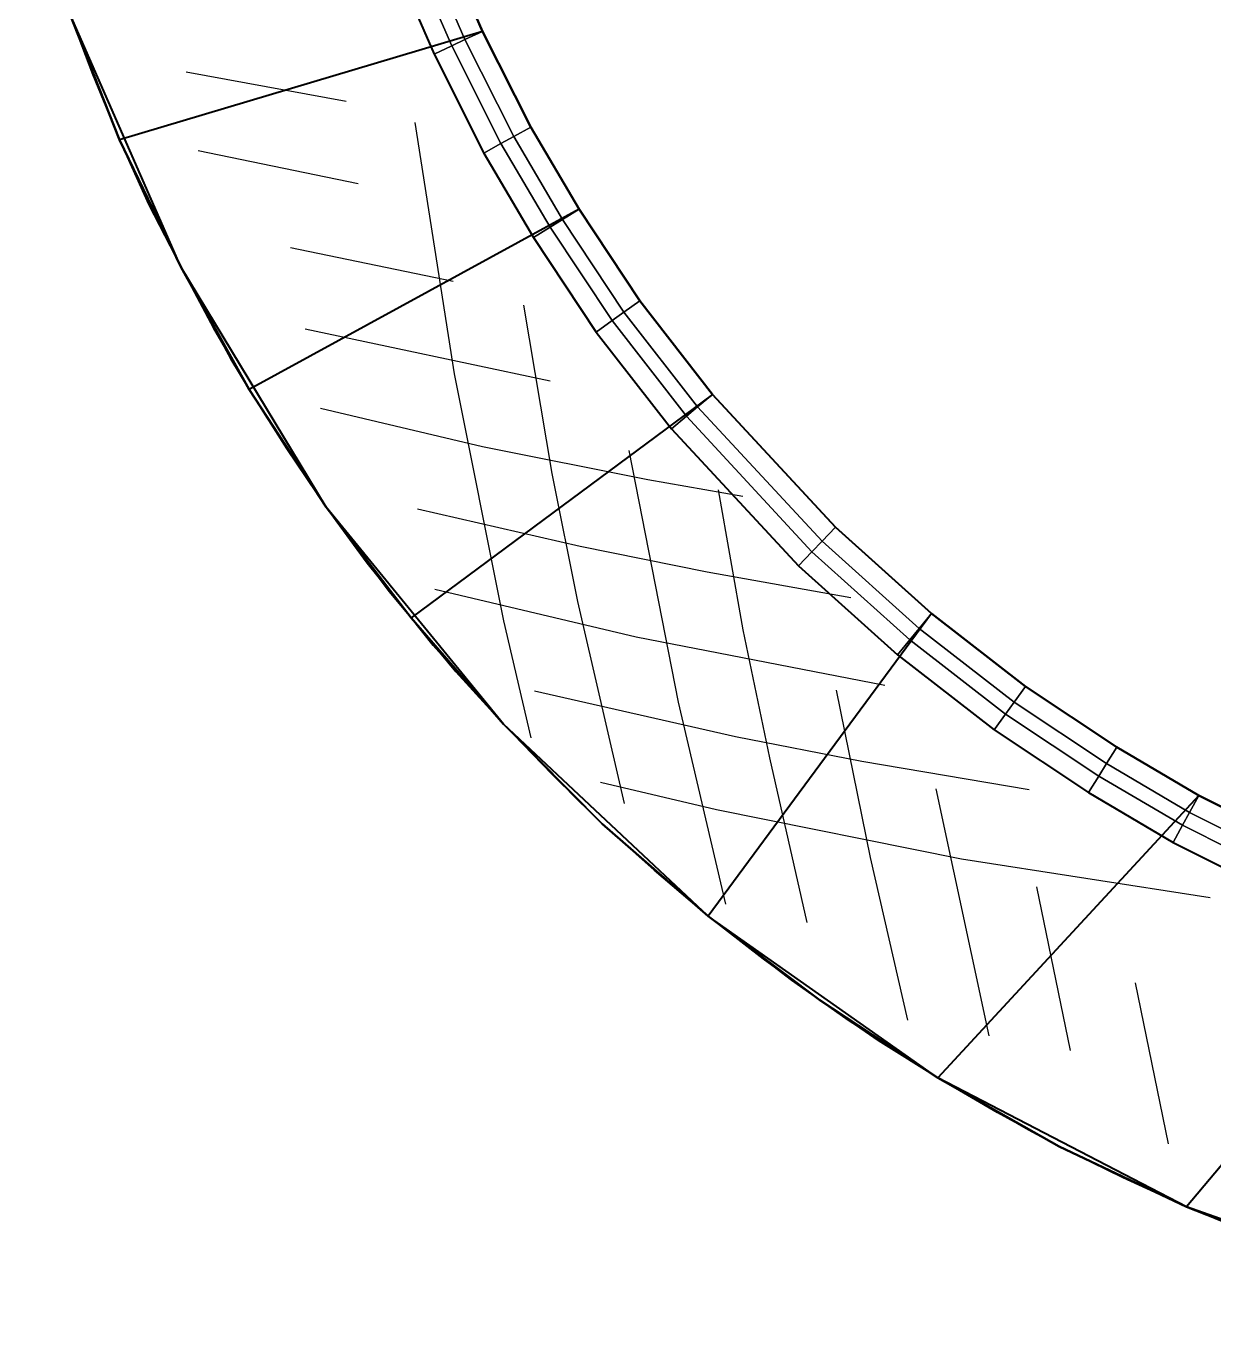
# Model space of a CAD drawing. Extents: x -22.5 to 22.5, y -22.5 to 22.5.
# Drawn here: x -21.64 to -8.65, y -22.01 to -7.71 of the extents above; entities that cross this region are included whole.
import ezdxf

# ---------------------------------------------------------------- set-up
doc = ezdxf.new("R2010")
doc.units = 0
doc.header["$MEASUREMENT"] = 0
doc.layers.get('0').update_dxf_attribs({"linetype": 'CONTINUOUS'})
for name, color, linetype in [('FEA2', 21, 'CONTINUOUS'), ('FEA3', 142, 'CONTINUOUS'), ('TendonPoints3', 7, 'CONTINUOUS')]:
    doc.layers.add(name, color=color, linetype=linetype)

msp = doc.modelspace()

# ---------------------------------------------------------------- linework, layer by layer
at = {"color": 6, "linetype": 'ByBlock', "lineweight": 40, "ltscale": 100}
for points in [[(-17.05952, -6.81564, 58.90223), (-16.64744, -7.76431, 58.90322), (-16.12087, -8.81354, 58.90084), (-15.5928, -9.71007, 58.90324), (-14.92847, -10.71098, 58.90044), (-14.13264, -11.73631, 58.90235), (-12.7867, -13.18861, 58.90292), (-11.73631, -14.13264, 58.90235), (-10.71098, -14.92847, 58.90044), (-9.71007, -15.5928, 58.90324), (-8.81354, -16.12087, 58.90084), (-7.76431, -16.64744, 58.90322)], [(-17.05952, -6.81564, 58.90223), (-16.64744, -7.76431, 58.90322), (-16.12087, -8.81354, 58.90084), (-15.5928, -9.71007, 58.90324), (-14.92847, -10.71098, 58.90044), (-14.13264, -11.73631, 58.90235), (-12.7867, -13.18861, 58.90292), (-11.73631, -14.13264, 58.90235), (-10.71098, -14.92847, 58.90044), (-9.71007, -15.5928, 58.90324), (-8.81354, -16.12087, 58.90084), (-7.76431, -16.64744, 58.90322)], [(-17.60344, -7.03295, 59.83331), (-17.17823, -8.01187, 59.83434), (-16.63487, -9.09455, 59.83188), (-16.08996, -10.01966, 59.83436), (-15.40445, -11.05249, 59.83147), (-14.58325, -12.11052, 59.83344), (-13.19439, -13.60912, 59.83403), (-12.11052, -14.58325, 59.83344), (-11.05249, -15.40445, 59.83147), (-10.01966, -16.08996, 59.83436), (-9.09455, -16.63487, 59.83188), (-8.01187, -17.17823, 59.83434)], [(-7.53, -21.18, 54.58), (-8.95, -20.62, 54.58), (-10.34, -19.96, 54.58), (-11.67, -19.21, 54.58), (-12.96, -18.36, 54.58), (-14.18, -17.44, 54.58), (-15.34, -16.43, 54.58), (-16.42, -15.34, 54.58), (-17.43, -14.18, 54.58), (-18.36, -12.97, 54.58), (-19.2, -11.68, 54.58), (-19.95, -10.34, 54.58), (-20.62, -8.95, 54.58), (-21.18, -7.53, 54.58)], [(-6.06, -21.64, 58.95), (-8.95, -20.62, 58.95), (-11.67, -19.21, 58.95), (-14.18, -17.44, 58.95), (-16.42, -15.34, 58.95), (-18.36, -12.97, 58.95), (-19.95, -10.34, 58.95), (-21.18, -7.53, 58.95)], [(-7.53, -21.18, 54.58), (-8.95, -20.62, 54.58), (-10.34, -19.96, 54.58), (-11.67, -19.21, 54.58), (-12.96, -18.36, 54.58), (-14.18, -17.44, 54.58), (-15.34, -16.43, 54.58), (-16.42, -15.34, 54.58), (-17.43, -14.18, 54.58), (-18.36, -12.97, 54.58), (-19.2, -11.68, 54.58), (-19.95, -10.34, 54.58), (-20.62, -8.95, 54.58), (-21.18, -7.53, 54.58)]]:
    msp.add_polyline3d(points, dxfattribs=at)
at = {"layer": 'FEA2', "color": 6, "linetype": 'ByBlock', "lineweight": 40, "ltscale": 100}
for points in [[(-16.64744, -7.76431, 58.90322), (-17.05952, -6.81564, 58.90223), (-17.30677, -6.16106, 58.90218), (-21.64, -6.06, 54.58), (-21.18, -7.53, 54.58), (-20.62, -8.95, 54.58)], [(-17.60344, -7.03295, 59.83331), (-17.17823, -8.01187, 59.83434), (-16.63487, -9.09455, 59.83188), (-16.08996, -10.01966, 59.83436), (-15.40445, -11.05249, 59.83147), (-14.58325, -12.11052, 59.83344), (-13.19439, -13.60912, 59.83403), (-12.11052, -14.58325, 59.83344), (-11.05249, -15.40445, 59.83147), (-10.01966, -16.08996, 59.83436), (-9.09455, -16.63487, 59.83188), (-8.01187, -17.17823, 59.83434)], [(-6.06, -21.64, 58.95), (-8.95, -20.62, 58.95), (-11.67, -19.21, 58.95), (-14.18, -17.44, 58.95), (-16.42, -15.34, 58.95), (-18.36, -12.97, 58.95), (-19.95, -10.34, 58.95), (-21.18, -7.53, 58.95)], [(-15.5928, -9.71007, 58.90324), (-16.12087, -8.81354, 58.90084), (-16.64744, -7.76431, 58.90322), (-20.62, -8.95, 54.58), (-19.95, -10.34, 54.58), (-19.2, -11.68, 54.58)], [(-14.13264, -11.73631, 58.90235), (-14.92847, -10.71098, 58.90044), (-15.5928, -9.71007, 58.90324), (-19.2, -11.68, 54.58), (-18.36, -12.97, 54.58), (-17.43, -14.18, 54.58)], [(-11.73631, -14.13264, 58.90235), (-12.7867, -13.18861, 58.90292), (-14.13264, -11.73631, 58.90235), (-17.43, -14.18, 54.58), (-16.42, -15.34, 54.58), (-15.34, -16.43, 54.58), (-14.18, -17.44, 54.58)], [(-8.81354, -16.12087, 58.90084), (-9.71007, -15.5928, 58.90324), (-10.71098, -14.92847, 58.90044), (-11.73631, -14.13264, 58.90235), (-14.18, -17.44, 54.58), (-12.96, -18.36, 54.58), (-11.67, -19.21, 54.58)], [(-6.16106, -17.30677, 58.90218), (-6.81564, -17.05952, 58.90223), (-7.76431, -16.64744, 58.90322), (-8.81354, -16.12087, 58.90084), (-11.67, -19.21, 54.58), (-10.34, -19.96, 54.58), (-8.95, -20.62, 54.58)], [(-3.1367, -18.09958, 58.90302), (-4.04304, -17.91839, 58.90334), (-4.95697, -17.68817, 58.90286), (-6.16106, -17.30677, 58.90218), (-8.95, -20.62, 54.58), (-7.53, -21.18, 54.58), (-6.06, -21.64, 54.58), (-4.57, -22.01, 54.58)]]:
    msp.add_polyline3d(points, dxfattribs=at)
at = {"layer": 'FEA2'}
for points in [[(-21.18, -7.53, 58.95), (-21.54, -6.43, 57.58), (-21.18, -7.53, 56.77), (-20.76, -8.6, 57.58)], [(-21.18, -7.53, 55.67), (-21.42, -6.8, 55.13), (-21.18, -7.53, 54.58), (-20.91, -8.24, 55.13)], [(-21.18, -7.53, 56.77), (-21.42, -6.8, 56.22), (-21.18, -7.53, 55.67), (-20.91, -8.24, 56.22)], [(-17.05952, -6.81564, 58.90223), (-16.64744, -7.76431, 58.90322), (-16.84046, -7.85433, 59.24181), (-17.25731, -6.89466, 59.2408)], [(-17.40565, -6.95393, 59.49473), (-16.98522, -7.92185, 59.49575), (-17.17823, -8.01187, 59.83434), (-17.60344, -7.03295, 59.83331)], [(-17.25731, -6.89466, 59.2408), (-16.84046, -7.85433, 59.24181), (-16.98522, -7.92185, 59.49575), (-17.40565, -6.95393, 59.49473)], [(-21.18, -7.53, 58.95), (-20.76, -8.6, 57.58), (-20.62, -8.95, 57.86)], [(-19.95, -10.34, 58.95), (-21.18, -7.53, 58.95), (-20.62, -8.95, 57.86)], [(-20.91, -8.24, 56.22), (-21.18, -7.53, 55.67), (-20.91, -8.24, 55.13), (-20.62, -8.95, 55.67)], [(-20.62, -8.95, 57.13), (-20.76, -8.6, 57.58), (-21.18, -7.53, 56.77), (-20.91, -8.24, 56.22)], [(-21.18, -7.53, 54.58), (-20.62, -8.95, 54.58), (-20.91, -8.24, 55.13)], [(-16.84046, -7.85433, 59.24181), (-16.30778, -8.91572, 59.2394), (-16.44796, -8.99236, 59.49332), (-16.98522, -7.92185, 59.49575)], [(-16.64744, -7.76431, 58.90322), (-16.12087, -8.81354, 58.90084), (-16.30778, -8.91572, 59.2394), (-16.84046, -7.85433, 59.24181)], [(-16.98522, -7.92185, 59.49575), (-16.44796, -8.99236, 59.49332), (-16.63487, -9.09455, 59.83188), (-17.17823, -8.01187, 59.83434)], [(-20.62, -8.95, 55.67), (-20.91, -8.24, 55.13), (-20.62, -8.95, 54.58), (-20.3, -9.66, 55.13)], [(-20.3, -9.66, 56.22), (-20.62, -8.95, 57.13), (-20.91, -8.24, 56.22), (-20.62, -8.95, 55.67)], [(-20.46, -9.3, 57.58), (-20.62, -8.95, 57.86), (-20.76, -8.6, 57.58), (-20.62, -8.95, 57.13)], [(-16.12087, -8.81354, 58.90084), (-15.5928, -9.71007, 58.90324), (-15.77358, -9.82265, 59.24183), (-16.30778, -8.91572, 59.2394)], [(-19.95, -10.34, 58.95), (-20.62, -8.95, 57.86), (-20.46, -9.3, 57.58)], [(-20.3, -9.66, 56.22), (-20.62, -8.95, 55.67), (-20.3, -9.66, 55.13), (-19.95, -10.34, 55.67)], [(-19.95, -10.34, 56.77), (-20.46, -9.3, 57.58), (-20.62, -8.95, 57.13), (-20.3, -9.66, 56.22)], [(-20.62, -8.95, 54.58), (-19.95, -10.34, 54.58), (-20.3, -9.66, 55.13)], [(-16.44796, -8.99236, 59.49332), (-15.90917, -9.90708, 59.49577), (-16.08996, -10.01966, 59.83436), (-16.63487, -9.09455, 59.83188)], [(-16.30778, -8.91572, 59.2394), (-15.77358, -9.82265, 59.24183), (-15.90917, -9.90708, 59.49577), (-16.44796, -8.99236, 59.49332)], [(-19.95, -10.34, 58.95), (-20.46, -9.3, 57.58), (-19.95, -10.34, 56.77), (-19.4, -11.35, 57.58)], [(-19.95, -10.34, 55.67), (-20.3, -9.66, 55.13), (-19.95, -10.34, 54.58), (-19.59, -11.01, 55.13)], [(-19.95, -10.34, 56.77), (-20.3, -9.66, 56.22), (-19.95, -10.34, 55.67), (-19.59, -11.01, 56.22)], [(-15.5928, -9.71007, 58.90324), (-14.92847, -10.71098, 58.90044), (-15.10155, -10.83516, 59.239), (-15.77358, -9.82265, 59.24183)], [(-15.77358, -9.82265, 59.24183), (-15.10155, -10.83516, 59.239), (-15.23136, -10.9283, 59.49292), (-15.90917, -9.90708, 59.49577)], [(-15.90917, -9.90708, 59.49577), (-15.23136, -10.9283, 59.49292), (-15.40445, -11.05249, 59.83147), (-16.08996, -10.01966, 59.83436)], [(-19.95, -10.34, 58.95), (-19.4, -11.35, 57.58), (-19.2, -11.68, 57.86)], [(-18.36, -12.97, 58.95), (-19.95, -10.34, 58.95), (-19.2, -11.68, 57.86)], [(-19.59, -11.01, 56.22), (-19.95, -10.34, 55.67), (-19.59, -11.01, 55.13), (-19.2, -11.68, 55.67)], [(-19.2, -11.68, 57.13), (-19.4, -11.35, 57.58), (-19.95, -10.34, 56.77), (-19.59, -11.01, 56.22)], [(-19.95, -10.34, 54.58), (-19.2, -11.68, 54.58), (-19.59, -11.01, 55.13)], [(-14.92847, -10.71098, 58.90044), (-14.13264, -11.73631, 58.90235), (-14.2965, -11.87239, 59.24093), (-15.10155, -10.83516, 59.239)], [(-15.10155, -10.83516, 59.239), (-14.2965, -11.87239, 59.24093), (-14.41939, -11.97444, 59.49486), (-15.23136, -10.9283, 59.49292)], [(-19.2, -11.68, 55.67), (-19.59, -11.01, 55.13), (-19.2, -11.68, 54.58), (-18.79, -12.33, 55.13)], [(-18.79, -12.33, 56.22), (-19.2, -11.68, 57.13), (-19.59, -11.01, 56.22), (-19.2, -11.68, 55.67)], [(-15.23136, -10.9283, 59.49292), (-14.41939, -11.97444, 59.49486), (-14.58325, -12.11052, 59.83344), (-15.40445, -11.05249, 59.83147)], [(-19, -12, 57.58), (-19.2, -11.68, 57.86), (-19.4, -11.35, 57.58), (-19.2, -11.68, 57.13)], [(-18.36, -12.97, 58.95), (-19.2, -11.68, 57.86), (-19, -12, 57.58)], [(-18.79, -12.33, 56.22), (-19.2, -11.68, 55.67), (-18.79, -12.33, 55.13), (-18.36, -12.97, 55.67)], [(-19, -12, 57.58), (-19.2, -11.68, 57.13), (-18.79, -12.33, 56.22), (-18.36, -12.97, 56.77)], [(-19.2, -11.68, 54.58), (-18.36, -12.97, 54.58), (-18.79, -12.33, 55.13)], [(-14.13264, -11.73631, 58.90235), (-12.7867, -13.18861, 58.90292), (-12.93495, -13.34152, 59.24151), (-14.2965, -11.87239, 59.24093)], [(-18.36, -12.97, 58.95), (-19, -12, 57.58), (-18.36, -12.97, 56.77), (-17.67, -13.89, 57.58)], [(-14.41939, -11.97444, 59.49486), (-13.04614, -13.45621, 59.49545), (-13.19439, -13.60912, 59.83403), (-14.58325, -12.11052, 59.83344)], [(-14.2965, -11.87239, 59.24093), (-12.93495, -13.34152, 59.24151), (-13.04614, -13.45621, 59.49545), (-14.41939, -11.97444, 59.49486)], [(-18.36, -12.97, 55.67), (-18.79, -12.33, 55.13), (-18.36, -12.97, 54.58), (-17.91, -13.58, 55.13)], [(-18.36, -12.97, 56.77), (-18.79, -12.33, 56.22), (-18.36, -12.97, 55.67), (-17.91, -13.58, 56.22)], [(-18.36, -12.97, 58.95), (-17.67, -13.89, 57.58), (-17.43, -14.18, 57.86)], [(-16.42, -15.34, 58.95), (-18.36, -12.97, 58.95), (-17.43, -14.18, 57.86)], [(-17.91, -13.58, 56.22), (-18.36, -12.97, 55.67), (-17.91, -13.58, 55.13), (-17.43, -14.18, 55.67)], [(-17.43, -14.18, 57.13), (-17.67, -13.89, 57.58), (-18.36, -12.97, 56.77), (-17.91, -13.58, 56.22)], [(-18.36, -12.97, 54.58), (-17.43, -14.18, 54.58), (-17.91, -13.58, 55.13)], [(-12.7867, -13.18861, 58.90292), (-11.73631, -14.13264, 58.90235), (-11.87239, -14.2965, 59.24093), (-12.93495, -13.34152, 59.24151)], [(-12.93495, -13.34152, 59.24151), (-11.87239, -14.2965, 59.24093), (-11.97444, -14.41939, 59.49486), (-13.04614, -13.45621, 59.49545)], [(-17.43, -14.18, 55.67), (-17.91, -13.58, 55.13), (-17.43, -14.18, 54.58), (-16.94, -14.77, 55.13)], [(-16.94, -14.77, 56.22), (-17.43, -14.18, 57.13), (-17.91, -13.58, 56.22), (-17.43, -14.18, 55.67)], [(-13.04614, -13.45621, 59.49545), (-11.97444, -14.41939, 59.49486), (-12.11052, -14.58325, 59.83344), (-13.19439, -13.60912, 59.83403)], [(-17.19, -14.48, 57.58), (-17.43, -14.18, 57.86), (-17.67, -13.89, 57.58), (-17.43, -14.18, 57.13)], [(-11.73631, -14.13264, 58.90235), (-10.71098, -14.92847, 58.90044), (-10.83516, -15.10155, 59.239), (-11.87239, -14.2965, 59.24093)], [(-16.42, -15.34, 58.95), (-17.43, -14.18, 57.86), (-17.19, -14.48, 57.58)], [(-16.94, -14.77, 56.22), (-17.43, -14.18, 55.67), (-16.94, -14.77, 55.13), (-16.42, -15.34, 55.67)], [(-16.42, -15.34, 56.77), (-17.19, -14.48, 57.58), (-17.43, -14.18, 57.13), (-16.94, -14.77, 56.22)], [(-17.43, -14.18, 54.58), (-16.42, -15.34, 54.58), (-16.94, -14.77, 55.13)], [(-11.87239, -14.2965, 59.24093), (-10.83516, -15.10155, 59.239), (-10.9283, -15.23136, 59.49292), (-11.97444, -14.41939, 59.49486)], [(-11.97444, -14.41939, 59.49486), (-10.9283, -15.23136, 59.49292), (-11.05249, -15.40445, 59.83147), (-12.11052, -14.58325, 59.83344)], [(-16.42, -15.34, 58.95), (-17.19, -14.48, 57.58), (-16.42, -15.34, 56.77), (-15.62, -16.16, 57.58)], [(-16.42, -15.34, 55.67), (-16.94, -14.77, 55.13), (-16.42, -15.34, 54.58), (-15.89, -15.89, 55.13)], [(-16.42, -15.34, 56.77), (-16.94, -14.77, 56.22), (-16.42, -15.34, 55.67), (-15.89, -15.89, 56.22)], [(-10.71098, -14.92847, 58.90044), (-9.71007, -15.5928, 58.90324), (-9.82265, -15.77358, 59.24183), (-10.83516, -15.10155, 59.239)], [(-10.83516, -15.10155, 59.239), (-9.82265, -15.77358, 59.24183), (-9.90708, -15.90917, 59.49577), (-10.9283, -15.23136, 59.49292)], [(-10.9283, -15.23136, 59.49292), (-9.90708, -15.90917, 59.49577), (-10.01966, -16.08996, 59.83436), (-11.05249, -15.40445, 59.83147)], [(-16.42, -15.34, 58.95), (-15.62, -16.16, 57.58), (-15.34, -16.43, 57.86)], [(-14.18, -17.44, 58.95), (-16.42, -15.34, 58.95), (-15.34, -16.43, 57.86)], [(-15.89, -15.89, 56.22), (-16.42, -15.34, 55.67), (-15.89, -15.89, 55.13), (-15.34, -16.43, 55.67)], [(-15.34, -16.43, 57.13), (-15.62, -16.16, 57.58), (-16.42, -15.34, 56.77), (-15.89, -15.89, 56.22)], [(-16.42, -15.34, 54.58), (-15.34, -16.43, 54.58), (-15.89, -15.89, 55.13)], [(-9.71007, -15.5928, 58.90324), (-8.81354, -16.12087, 58.90084), (-8.91572, -16.30778, 59.2394), (-9.82265, -15.77358, 59.24183)], [(-9.82265, -15.77358, 59.24183), (-8.91572, -16.30778, 59.2394), (-8.99236, -16.44796, 59.49332), (-9.90708, -15.90917, 59.49577)], [(-15.34, -16.43, 55.67), (-15.89, -15.89, 55.13), (-15.34, -16.43, 54.58), (-14.77, -16.94, 55.13)], [(-14.77, -16.94, 56.22), (-15.34, -16.43, 57.13), (-15.89, -15.89, 56.22), (-15.34, -16.43, 55.67)], [(-9.90708, -15.90917, 59.49577), (-8.99236, -16.44796, 59.49332), (-9.09455, -16.63487, 59.83188), (-10.01966, -16.08996, 59.83436)], [(-15.06, -16.68, 57.58), (-15.34, -16.43, 57.86), (-15.62, -16.16, 57.58), (-15.34, -16.43, 57.13)], [(-8.81354, -16.12087, 58.90084), (-7.76431, -16.64744, 58.90322), (-7.85433, -16.84046, 59.24181), (-8.91572, -16.30778, 59.2394)], [(-14.18, -17.44, 58.95), (-15.34, -16.43, 57.86), (-15.06, -16.68, 57.58)], [(-14.77, -16.94, 56.22), (-15.34, -16.43, 55.67), (-14.77, -16.94, 55.13), (-14.18, -17.44, 55.67)], [(-14.18, -17.44, 56.77), (-15.06, -16.68, 57.58), (-15.34, -16.43, 57.13), (-14.77, -16.94, 56.22)], [(-15.34, -16.43, 54.58), (-14.18, -17.44, 54.58), (-14.77, -16.94, 55.13)], [(-8.99236, -16.44796, 59.49332), (-7.92185, -16.98522, 59.49575), (-8.01187, -17.17823, 59.83434), (-9.09455, -16.63487, 59.83188)], [(-8.91572, -16.30778, 59.2394), (-7.85433, -16.84046, 59.24181), (-7.92185, -16.98522, 59.49575), (-8.99236, -16.44796, 59.49332)], [(-14.18, -17.44, 58.95), (-15.06, -16.68, 57.58), (-14.18, -17.44, 56.77), (-13.27, -18.14, 57.58)], [(-14.18, -17.44, 55.67), (-14.77, -16.94, 55.13), (-14.18, -17.44, 54.58), (-13.58, -17.91, 55.13)], [(-14.18, -17.44, 56.77), (-14.77, -16.94, 56.22), (-14.18, -17.44, 55.67), (-13.58, -17.91, 56.22)], [(-11.67, -19.21, 58.95), (-14.18, -17.44, 58.95), (-12.96, -18.36, 57.86)], [(-13.58, -17.91, 56.22), (-14.18, -17.44, 55.67), (-13.58, -17.91, 55.13), (-12.96, -18.36, 55.67)], [(-12.96, -18.36, 57.13), (-13.27, -18.14, 57.58), (-14.18, -17.44, 56.77), (-13.58, -17.91, 56.22)], [(-14.18, -17.44, 58.95), (-13.27, -18.14, 57.58), (-12.96, -18.36, 57.86)], [(-14.18, -17.44, 54.58), (-12.96, -18.36, 54.58), (-13.58, -17.91, 55.13)], [(-12.96, -18.36, 55.67), (-13.58, -17.91, 55.13), (-12.96, -18.36, 54.58), (-12.32, -18.8, 55.13)], [(-12.32, -18.8, 56.22), (-12.96, -18.36, 57.13), (-13.58, -17.91, 56.22), (-12.96, -18.36, 55.67)], [(-12.65, -18.58, 57.58), (-12.96, -18.36, 57.86), (-13.27, -18.14, 57.58), (-12.96, -18.36, 57.13)], [(-12.32, -18.8, 56.22), (-12.96, -18.36, 55.67), (-12.32, -18.8, 55.13), (-11.67, -19.21, 55.67)], [(-12.65, -18.58, 57.58), (-12.96, -18.36, 57.13), (-12.32, -18.8, 56.22), (-11.67, -19.21, 56.77)], [(-11.67, -19.21, 58.95), (-12.96, -18.36, 57.86), (-12.65, -18.58, 57.58)], [(-12.96, -18.36, 54.58), (-11.67, -19.21, 54.58), (-12.32, -18.8, 55.13)], [(-11.67, -19.21, 58.95), (-12.65, -18.58, 57.58), (-11.67, -19.21, 56.77), (-10.68, -19.78, 57.58)], [(-11.67, -19.21, 55.67), (-12.32, -18.8, 55.13), (-11.67, -19.21, 54.58), (-11.02, -19.59, 55.13)], [(-11.67, -19.21, 56.77), (-12.32, -18.8, 56.22), (-11.67, -19.21, 55.67), (-11.02, -19.59, 56.22)], [(-11.02, -19.59, 56.22), (-11.67, -19.21, 55.67), (-11.02, -19.59, 55.13), (-10.34, -19.96, 55.67)], [(-10.34, -19.96, 57.13), (-10.68, -19.78, 57.58), (-11.67, -19.21, 56.77), (-11.02, -19.59, 56.22)], [(-8.95, -20.62, 58.95), (-11.67, -19.21, 58.95), (-10.34, -19.96, 57.86)], [(-11.67, -19.21, 58.95), (-10.68, -19.78, 57.58), (-10.34, -19.96, 57.86)], [(-11.67, -19.21, 54.58), (-10.34, -19.96, 54.58), (-11.02, -19.59, 55.13)], [(-10.34, -19.96, 55.67), (-11.02, -19.59, 55.13), (-10.34, -19.96, 54.58), (-9.65, -20.3, 55.13)], [(-9.65, -20.3, 56.22), (-10.34, -19.96, 57.13), (-11.02, -19.59, 56.22), (-10.34, -19.96, 55.67)], [(-10, -20.13, 57.58), (-10.34, -19.96, 57.86), (-10.68, -19.78, 57.58), (-10.34, -19.96, 57.13)], [(-9.65, -20.3, 56.22), (-10.34, -19.96, 55.67), (-9.65, -20.3, 55.13), (-8.95, -20.62, 55.67)], [(-10, -20.13, 57.58), (-10.34, -19.96, 57.13), (-9.65, -20.3, 56.22), (-8.95, -20.62, 56.77)], [(-8.95, -20.62, 58.95), (-10.34, -19.96, 57.86), (-10, -20.13, 57.58)], [(-10.34, -19.96, 54.58), (-8.95, -20.62, 54.58), (-9.65, -20.3, 55.13)], [(-8.95, -20.62, 58.95), (-10, -20.13, 57.58), (-8.95, -20.62, 56.77), (-7.88, -21.05, 57.58)], [(-8.95, -20.62, 55.67), (-9.65, -20.3, 55.13), (-8.95, -20.62, 54.58), (-8.25, -20.91, 55.13)], [(-8.95, -20.62, 56.77), (-9.65, -20.3, 56.22), (-8.95, -20.62, 55.67), (-8.25, -20.91, 56.22)], [(-8.25, -20.91, 56.22), (-8.95, -20.62, 55.67), (-8.25, -20.91, 55.13), (-7.53, -21.18, 55.67)], [(-7.53, -21.18, 57.13), (-7.88, -21.05, 57.58), (-8.95, -20.62, 56.77), (-8.25, -20.91, 56.22)], [(-8.95, -20.62, 58.95), (-7.88, -21.05, 57.58), (-7.53, -21.18, 57.86)], [(-6.06, -21.64, 58.95), (-8.95, -20.62, 58.95), (-7.53, -21.18, 57.86)], [(-8.95, -20.62, 54.58), (-7.53, -21.18, 54.58), (-8.25, -20.91, 55.13)]]:
    msp.add_3dface(points, dxfattribs=at)
at = {"layer": 'FEA3', "color": 40, "linetype": 'ByBlock', "lineweight": 40, "ltscale": 100}
for points in [[(-17.05952, -6.81564, 58.90223), (-16.64744, -7.76431, 58.90322), (-16.12087, -8.81354, 58.90084), (-15.5928, -9.71007, 58.90324), (-14.92847, -10.71098, 58.90044), (-14.13264, -11.73631, 58.90235), (-12.7867, -13.18861, 58.90292), (-11.73631, -14.13264, 58.90235), (-10.71098, -14.92847, 58.90044), (-9.71007, -15.5928, 58.90324), (-8.81354, -16.12087, 58.90084), (-7.76431, -16.64744, 58.90322)], [(-17.60344, -7.03295, 59.83331), (-17.17823, -8.01187, 59.83434), (-16.63487, -9.09455, 59.83188), (-16.08996, -10.01966, 59.83436), (-15.40445, -11.05249, 59.83147), (-14.58325, -12.11052, 59.83344), (-13.19439, -13.60912, 59.83403), (-12.11052, -14.58325, 59.83344), (-11.05249, -15.40445, 59.83147), (-10.01966, -16.08996, 59.83436), (-9.09455, -16.63487, 59.83188), (-8.01187, -17.17823, 59.83434)], [(-6.06, -21.64, 58.95), (-8.95, -20.62, 58.95), (-11.67, -19.21, 58.95), (-14.18, -17.44, 58.95), (-16.42, -15.34, 58.95), (-18.36, -12.97, 58.95), (-19.95, -10.34, 58.95), (-21.18, -7.53, 58.95)], [(-7.53, -21.18, 54.58), (-8.95, -20.62, 54.58), (-10.34, -19.96, 54.58), (-11.67, -19.21, 54.58), (-12.96, -18.36, 54.58), (-14.18, -17.44, 54.58), (-15.34, -16.43, 54.58), (-16.42, -15.34, 54.58), (-17.43, -14.18, 54.58), (-18.36, -12.97, 54.58), (-19.2, -11.68, 54.58), (-19.95, -10.34, 54.58), (-20.62, -8.95, 54.58), (-21.18, -7.53, 54.58)]]:
    msp.add_polyline3d(points, dxfattribs=at)
at = {"layer": 'FEA3'}
for points in [[(-21.18, -7.53, 58.95), (-21.54, -6.43, 57.58), (-21.18, -7.53, 56.77), (-20.76, -8.6, 57.58)], [(-21.18, -7.53, 55.67), (-21.42, -6.8, 55.13), (-21.18, -7.53, 54.58), (-20.91, -8.24, 55.13)], [(-21.18, -7.53, 56.77), (-21.42, -6.8, 56.22), (-21.18, -7.53, 55.67), (-20.91, -8.24, 56.22)], [(-17.05952, -6.81564, 58.90223), (-16.64744, -7.76431, 58.90322), (-16.84046, -7.85433, 59.24181), (-17.25731, -6.89466, 59.2408)], [(-17.40565, -6.95393, 59.49473), (-16.98522, -7.92185, 59.49575), (-17.17823, -8.01187, 59.83434), (-17.60344, -7.03295, 59.83331)], [(-17.25731, -6.89466, 59.2408), (-16.84046, -7.85433, 59.24181), (-16.98522, -7.92185, 59.49575), (-17.40565, -6.95393, 59.49473)], [(-19.95, -10.34, 58.95), (-21.18, -7.53, 58.95), (-20.62, -8.95, 57.86)], [(-21.18, -7.53, 58.95), (-20.76, -8.6, 57.58), (-20.62, -8.95, 57.86)], [(-20.91, -8.24, 56.22), (-21.18, -7.53, 55.67), (-20.91, -8.24, 55.13), (-20.62, -8.95, 55.67)], [(-20.62, -8.95, 57.13), (-20.76, -8.6, 57.58), (-21.18, -7.53, 56.77), (-20.91, -8.24, 56.22)], [(-21.18, -7.53, 54.58), (-20.62, -8.95, 54.58), (-20.91, -8.24, 55.13)], [(-16.84046, -7.85433, 59.24181), (-16.30778, -8.91572, 59.2394), (-16.44796, -8.99236, 59.49332), (-16.98522, -7.92185, 59.49575)], [(-16.64744, -7.76431, 58.90322), (-16.12087, -8.81354, 58.90084), (-16.30778, -8.91572, 59.2394), (-16.84046, -7.85433, 59.24181)], [(-16.98522, -7.92185, 59.49575), (-16.44796, -8.99236, 59.49332), (-16.63487, -9.09455, 59.83188), (-17.17823, -8.01187, 59.83434)], [(-20.62, -8.95, 55.67), (-20.91, -8.24, 55.13), (-20.62, -8.95, 54.58), (-20.3, -9.66, 55.13)], [(-20.3, -9.66, 56.22), (-20.62, -8.95, 57.13), (-20.91, -8.24, 56.22), (-20.62, -8.95, 55.67)], [(-20.46, -9.3, 57.58), (-20.62, -8.95, 57.86), (-20.76, -8.6, 57.58), (-20.62, -8.95, 57.13)], [(-16.12087, -8.81354, 58.90084), (-15.5928, -9.71007, 58.90324), (-15.77358, -9.82265, 59.24183), (-16.30778, -8.91572, 59.2394)], [(-19.95, -10.34, 58.95), (-20.62, -8.95, 57.86), (-20.46, -9.3, 57.58)], [(-20.3, -9.66, 56.22), (-20.62, -8.95, 55.67), (-20.3, -9.66, 55.13), (-19.95, -10.34, 55.67)], [(-20.46, -9.3, 57.58), (-20.62, -8.95, 57.13), (-20.3, -9.66, 56.22), (-19.95, -10.34, 56.77)], [(-20.62, -8.95, 54.58), (-19.95, -10.34, 54.58), (-20.3, -9.66, 55.13)], [(-16.44796, -8.99236, 59.49332), (-15.90917, -9.90708, 59.49577), (-16.08996, -10.01966, 59.83436), (-16.63487, -9.09455, 59.83188)], [(-16.30778, -8.91572, 59.2394), (-15.77358, -9.82265, 59.24183), (-15.90917, -9.90708, 59.49577), (-16.44796, -8.99236, 59.49332)], [(-19.95, -10.34, 58.95), (-20.46, -9.3, 57.58), (-19.95, -10.34, 56.77), (-19.4, -11.35, 57.58)], [(-19.95, -10.34, 55.67), (-20.3, -9.66, 55.13), (-19.95, -10.34, 54.58), (-19.59, -11.01, 55.13)], [(-19.95, -10.34, 56.77), (-20.3, -9.66, 56.22), (-19.95, -10.34, 55.67), (-19.59, -11.01, 56.22)], [(-15.5928, -9.71007, 58.90324), (-14.92847, -10.71098, 58.90044), (-15.10155, -10.83516, 59.239), (-15.77358, -9.82265, 59.24183)], [(-15.77358, -9.82265, 59.24183), (-15.10155, -10.83516, 59.239), (-15.23136, -10.9283, 59.49292), (-15.90917, -9.90708, 59.49577)], [(-15.90917, -9.90708, 59.49577), (-15.23136, -10.9283, 59.49292), (-15.40445, -11.05249, 59.83147), (-16.08996, -10.01966, 59.83436)], [(-19.95, -10.34, 58.95), (-19.4, -11.35, 57.58), (-19.2, -11.68, 57.86)], [(-18.36, -12.97, 58.95), (-19.95, -10.34, 58.95), (-19.2, -11.68, 57.86)], [(-19.59, -11.01, 56.22), (-19.95, -10.34, 55.67), (-19.59, -11.01, 55.13), (-19.2, -11.68, 55.67)], [(-19.2, -11.68, 57.13), (-19.4, -11.35, 57.58), (-19.95, -10.34, 56.77), (-19.59, -11.01, 56.22)], [(-19.95, -10.34, 54.58), (-19.2, -11.68, 54.58), (-19.59, -11.01, 55.13)], [(-14.92847, -10.71098, 58.90044), (-14.13264, -11.73631, 58.90235), (-14.2965, -11.87239, 59.24093), (-15.10155, -10.83516, 59.239)], [(-15.10155, -10.83516, 59.239), (-14.2965, -11.87239, 59.24093), (-14.41939, -11.97444, 59.49486), (-15.23136, -10.9283, 59.49292)], [(-19.2, -11.68, 55.67), (-19.59, -11.01, 55.13), (-19.2, -11.68, 54.58), (-18.79, -12.33, 55.13)], [(-18.79, -12.33, 56.22), (-19.2, -11.68, 57.13), (-19.59, -11.01, 56.22), (-19.2, -11.68, 55.67)], [(-15.23136, -10.9283, 59.49292), (-14.41939, -11.97444, 59.49486), (-14.58325, -12.11052, 59.83344), (-15.40445, -11.05249, 59.83147)], [(-19, -12, 57.58), (-19.2, -11.68, 57.86), (-19.4, -11.35, 57.58), (-19.2, -11.68, 57.13)], [(-18.36, -12.97, 58.95), (-19.2, -11.68, 57.86), (-19, -12, 57.58)], [(-18.79, -12.33, 56.22), (-19.2, -11.68, 55.67), (-18.79, -12.33, 55.13), (-18.36, -12.97, 55.67)], [(-18.36, -12.97, 56.77), (-19, -12, 57.58), (-19.2, -11.68, 57.13), (-18.79, -12.33, 56.22)], [(-19.2, -11.68, 54.58), (-18.36, -12.97, 54.58), (-18.79, -12.33, 55.13)], [(-14.13264, -11.73631, 58.90235), (-12.7867, -13.18861, 58.90292), (-12.93495, -13.34152, 59.24151), (-14.2965, -11.87239, 59.24093)], [(-18.36, -12.97, 58.95), (-19, -12, 57.58), (-18.36, -12.97, 56.77), (-17.67, -13.89, 57.58)], [(-14.41939, -11.97444, 59.49486), (-13.04614, -13.45621, 59.49545), (-13.19439, -13.60912, 59.83403), (-14.58325, -12.11052, 59.83344)], [(-14.2965, -11.87239, 59.24093), (-12.93495, -13.34152, 59.24151), (-13.04614, -13.45621, 59.49545), (-14.41939, -11.97444, 59.49486)], [(-18.36, -12.97, 55.67), (-18.79, -12.33, 55.13), (-18.36, -12.97, 54.58), (-17.91, -13.58, 55.13)], [(-18.36, -12.97, 56.77), (-18.79, -12.33, 56.22), (-18.36, -12.97, 55.67), (-17.91, -13.58, 56.22)], [(-18.36, -12.97, 58.95), (-17.67, -13.89, 57.58), (-17.43, -14.18, 57.86)], [(-16.42, -15.34, 58.95), (-18.36, -12.97, 58.95), (-17.43, -14.18, 57.86)], [(-17.91, -13.58, 56.22), (-18.36, -12.97, 55.67), (-17.91, -13.58, 55.13), (-17.43, -14.18, 55.67)], [(-17.43, -14.18, 57.13), (-17.67, -13.89, 57.58), (-18.36, -12.97, 56.77), (-17.91, -13.58, 56.22)], [(-18.36, -12.97, 54.58), (-17.43, -14.18, 54.58), (-17.91, -13.58, 55.13)], [(-12.7867, -13.18861, 58.90292), (-11.73631, -14.13264, 58.90235), (-11.87239, -14.2965, 59.24093), (-12.93495, -13.34152, 59.24151)], [(-12.93495, -13.34152, 59.24151), (-11.87239, -14.2965, 59.24093), (-11.97444, -14.41939, 59.49486), (-13.04614, -13.45621, 59.49545)], [(-17.43, -14.18, 55.67), (-17.91, -13.58, 55.13), (-17.43, -14.18, 54.58), (-16.94, -14.77, 55.13)], [(-16.94, -14.77, 56.22), (-17.43, -14.18, 57.13), (-17.91, -13.58, 56.22), (-17.43, -14.18, 55.67)], [(-13.04614, -13.45621, 59.49545), (-11.97444, -14.41939, 59.49486), (-12.11052, -14.58325, 59.83344), (-13.19439, -13.60912, 59.83403)], [(-17.19, -14.48, 57.58), (-17.43, -14.18, 57.86), (-17.67, -13.89, 57.58), (-17.43, -14.18, 57.13)], [(-11.73631, -14.13264, 58.90235), (-10.71098, -14.92847, 58.90044), (-10.83516, -15.10155, 59.239), (-11.87239, -14.2965, 59.24093)], [(-16.42, -15.34, 58.95), (-17.43, -14.18, 57.86), (-17.19, -14.48, 57.58)], [(-16.94, -14.77, 56.22), (-17.43, -14.18, 55.67), (-16.94, -14.77, 55.13), (-16.42, -15.34, 55.67)], [(-16.42, -15.34, 56.77), (-17.19, -14.48, 57.58), (-17.43, -14.18, 57.13), (-16.94, -14.77, 56.22)], [(-17.43, -14.18, 54.58), (-16.42, -15.34, 54.58), (-16.94, -14.77, 55.13)], [(-11.87239, -14.2965, 59.24093), (-10.83516, -15.10155, 59.239), (-10.9283, -15.23136, 59.49292), (-11.97444, -14.41939, 59.49486)], [(-11.97444, -14.41939, 59.49486), (-10.9283, -15.23136, 59.49292), (-11.05249, -15.40445, 59.83147), (-12.11052, -14.58325, 59.83344)], [(-16.42, -15.34, 58.95), (-17.19, -14.48, 57.58), (-16.42, -15.34, 56.77), (-15.62, -16.16, 57.58)], [(-16.42, -15.34, 55.67), (-16.94, -14.77, 55.13), (-16.42, -15.34, 54.58), (-15.89, -15.89, 55.13)], [(-16.42, -15.34, 56.77), (-16.94, -14.77, 56.22), (-16.42, -15.34, 55.67), (-15.89, -15.89, 56.22)], [(-10.71098, -14.92847, 58.90044), (-9.71007, -15.5928, 58.90324), (-9.82265, -15.77358, 59.24183), (-10.83516, -15.10155, 59.239)], [(-10.83516, -15.10155, 59.239), (-9.82265, -15.77358, 59.24183), (-9.90708, -15.90917, 59.49577), (-10.9283, -15.23136, 59.49292)], [(-10.9283, -15.23136, 59.49292), (-9.90708, -15.90917, 59.49577), (-10.01966, -16.08996, 59.83436), (-11.05249, -15.40445, 59.83147)], [(-16.42, -15.34, 58.95), (-15.62, -16.16, 57.58), (-15.34, -16.43, 57.86)], [(-14.18, -17.44, 58.95), (-16.42, -15.34, 58.95), (-15.34, -16.43, 57.86)], [(-15.89, -15.89, 56.22), (-16.42, -15.34, 55.67), (-15.89, -15.89, 55.13), (-15.34, -16.43, 55.67)], [(-15.34, -16.43, 57.13), (-15.62, -16.16, 57.58), (-16.42, -15.34, 56.77), (-15.89, -15.89, 56.22)], [(-16.42, -15.34, 54.58), (-15.34, -16.43, 54.58), (-15.89, -15.89, 55.13)], [(-9.71007, -15.5928, 58.90324), (-8.81354, -16.12087, 58.90084), (-8.91572, -16.30778, 59.2394), (-9.82265, -15.77358, 59.24183)], [(-9.82265, -15.77358, 59.24183), (-8.91572, -16.30778, 59.2394), (-8.99236, -16.44796, 59.49332), (-9.90708, -15.90917, 59.49577)], [(-15.34, -16.43, 55.67), (-15.89, -15.89, 55.13), (-15.34, -16.43, 54.58), (-14.77, -16.94, 55.13)], [(-14.77, -16.94, 56.22), (-15.34, -16.43, 57.13), (-15.89, -15.89, 56.22), (-15.34, -16.43, 55.67)], [(-9.90708, -15.90917, 59.49577), (-8.99236, -16.44796, 59.49332), (-9.09455, -16.63487, 59.83188), (-10.01966, -16.08996, 59.83436)], [(-15.06, -16.68, 57.58), (-15.34, -16.43, 57.86), (-15.62, -16.16, 57.58), (-15.34, -16.43, 57.13)], [(-8.81354, -16.12087, 58.90084), (-7.76431, -16.64744, 58.90322), (-7.85433, -16.84046, 59.24181), (-8.91572, -16.30778, 59.2394)], [(-8.81354, -16.12087, 58.90084), (-8.81354, -16.12087, 58.90084), (-8.91572, -16.30778, 59.2394)], [(-14.18, -17.44, 58.95), (-15.34, -16.43, 57.86), (-15.06, -16.68, 57.58)], [(-14.77, -16.94, 56.22), (-15.34, -16.43, 55.67), (-14.77, -16.94, 55.13), (-14.18, -17.44, 55.67)], [(-15.06, -16.68, 57.58), (-15.34, -16.43, 57.13), (-14.77, -16.94, 56.22), (-14.18, -17.44, 56.77)], [(-15.34, -16.43, 54.58), (-14.18, -17.44, 54.58), (-14.77, -16.94, 55.13)], [(-8.99236, -16.44796, 59.49332), (-7.92185, -16.98522, 59.49575), (-8.01187, -17.17823, 59.83434), (-9.09455, -16.63487, 59.83188)], [(-8.91572, -16.30778, 59.2394), (-7.85433, -16.84046, 59.24181), (-7.92185, -16.98522, 59.49575), (-8.99236, -16.44796, 59.49332)], [(-8.91572, -16.30778, 59.2394), (-8.91572, -16.30778, 59.2394), (-8.99236, -16.44796, 59.49332)], [(-14.18, -17.44, 58.95), (-15.06, -16.68, 57.58), (-14.18, -17.44, 56.77), (-13.27, -18.14, 57.58)], [(-14.18, -17.44, 55.67), (-14.77, -16.94, 55.13), (-14.18, -17.44, 54.58), (-13.58, -17.91, 55.13)], [(-14.18, -17.44, 56.77), (-14.77, -16.94, 56.22), (-14.18, -17.44, 55.67), (-13.58, -17.91, 56.22)], [(-14.18, -17.44, 58.95), (-13.27, -18.14, 57.58), (-12.96, -18.36, 57.86)], [(-11.67, -19.21, 58.95), (-14.18, -17.44, 58.95), (-12.96, -18.36, 57.86)], [(-13.58, -17.91, 56.22), (-14.18, -17.44, 55.67), (-13.58, -17.91, 55.13), (-12.96, -18.36, 55.67)], [(-12.96, -18.36, 57.13), (-13.27, -18.14, 57.58), (-14.18, -17.44, 56.77), (-13.58, -17.91, 56.22)], [(-14.18, -17.44, 54.58), (-12.96, -18.36, 54.58), (-13.58, -17.91, 55.13)], [(-12.96, -18.36, 55.67), (-13.58, -17.91, 55.13), (-12.96, -18.36, 54.58), (-12.32, -18.8, 55.13)], [(-12.32, -18.8, 56.22), (-12.96, -18.36, 57.13), (-13.58, -17.91, 56.22), (-12.96, -18.36, 55.67)], [(-12.65, -18.58, 57.58), (-12.96, -18.36, 57.86), (-13.27, -18.14, 57.58), (-12.96, -18.36, 57.13)], [(-11.67, -19.21, 58.95), (-12.96, -18.36, 57.86), (-12.65, -18.58, 57.58)], [(-12.32, -18.8, 56.22), (-12.96, -18.36, 55.67), (-12.32, -18.8, 55.13), (-11.67, -19.21, 55.67)], [(-12.65, -18.58, 57.58), (-12.96, -18.36, 57.13), (-12.32, -18.8, 56.22), (-11.67, -19.21, 56.77)], [(-12.96, -18.36, 54.58), (-11.67, -19.21, 54.58), (-12.32, -18.8, 55.13)], [(-11.67, -19.21, 58.95), (-12.65, -18.58, 57.58), (-11.67, -19.21, 56.77), (-10.68, -19.78, 57.58)], [(-11.67, -19.21, 55.67), (-12.32, -18.8, 55.13), (-11.67, -19.21, 54.58), (-11.02, -19.59, 55.13)], [(-11.67, -19.21, 56.77), (-12.32, -18.8, 56.22), (-11.67, -19.21, 55.67), (-11.02, -19.59, 56.22)], [(-11.67, -19.21, 58.95), (-10.68, -19.78, 57.58), (-10.34, -19.96, 57.86)], [(-8.95, -20.62, 58.95), (-11.67, -19.21, 58.95), (-10.34, -19.96, 57.86)], [(-11.02, -19.59, 56.22), (-11.67, -19.21, 55.67), (-11.02, -19.59, 55.13), (-10.34, -19.96, 55.67)], [(-10.34, -19.96, 57.13), (-10.68, -19.78, 57.58), (-11.67, -19.21, 56.77), (-11.02, -19.59, 56.22)], [(-11.67, -19.21, 54.58), (-10.34, -19.96, 54.58), (-11.02, -19.59, 55.13)], [(-10.34, -19.96, 55.67), (-11.02, -19.59, 55.13), (-10.34, -19.96, 54.58), (-9.65, -20.3, 55.13)], [(-9.65, -20.3, 56.22), (-10.34, -19.96, 57.13), (-11.02, -19.59, 56.22), (-10.34, -19.96, 55.67)], [(-10, -20.13, 57.58), (-10.34, -19.96, 57.86), (-10.68, -19.78, 57.58), (-10.34, -19.96, 57.13)], [(-8.95, -20.62, 58.95), (-10.34, -19.96, 57.86), (-10, -20.13, 57.58)], [(-9.65, -20.3, 56.22), (-10.34, -19.96, 55.67), (-9.65, -20.3, 55.13), (-8.95, -20.62, 55.67)], [(-8.95, -20.62, 56.77), (-10, -20.13, 57.58), (-10.34, -19.96, 57.13), (-9.65, -20.3, 56.22)], [(-10.34, -19.96, 54.58), (-8.95, -20.62, 54.58), (-9.65, -20.3, 55.13)], [(-8.95, -20.62, 58.95), (-10, -20.13, 57.58), (-8.95, -20.62, 56.77), (-7.88, -21.05, 57.58)], [(-8.95, -20.62, 55.67), (-9.65, -20.3, 55.13), (-8.95, -20.62, 54.58), (-8.25, -20.91, 55.13)], [(-8.95, -20.62, 56.77), (-9.65, -20.3, 56.22), (-8.95, -20.62, 55.67), (-8.25, -20.91, 56.22)], [(-6.06, -21.64, 58.95), (-8.95, -20.62, 58.95), (-7.53, -21.18, 57.86)], [(-8.95, -20.62, 58.95), (-7.88, -21.05, 57.58), (-7.53, -21.18, 57.86)], [(-8.25, -20.91, 56.22), (-8.95, -20.62, 55.67), (-8.25, -20.91, 55.13), (-7.53, -21.18, 55.67)], [(-7.53, -21.18, 57.13), (-7.88, -21.05, 57.58), (-8.95, -20.62, 56.77), (-8.25, -20.91, 56.22)], [(-8.95, -20.62, 54.58), (-7.53, -21.18, 54.58), (-8.25, -20.91, 55.13)]]:
    msp.add_3dface(points, dxfattribs=at)
at = {"layer": 'TendonPoints3'}
for p, q in [((-18.14, -8.53, 58.27), (-19.89, -8.21, 57.18)), ((-17.39, -8.76, 59.03), (-16.96, -11.51, 58.32)), ((-18.01, -9.43, 58.07), (-19.76, -9.07, 57)), ((-16.97, -10.5, 58.33), (-18.75, -10.13, 57.34)), ((-16.2, -10.76, 59.04), (-15.89, -12.6, 58.47)), ((-15.91, -11.59, 58.52), (-18.59, -11.02, 57.11)), ((-16.96, -11.51, 58.32), (-16.42, -14.21, 57.4)), ((-16.65, -12.31, 57.79), (-18.42, -11.89, 56.85)), ((-14.84, -12.67, 58.63), (-16.65, -12.31, 57.79)), ((-15.05, -12.35, 59.03), (-14.51, -15.1, 57.99)), ((-15.89, -12.6, 58.47), (-15.61, -14, 57.97)), ((-13.8, -12.85, 59.07), (-14.84, -12.67, 58.63)), ((-14.07, -12.78, 59.33), (-13.8, -14.31, 58.75)), ((-15.58, -13.4, 57.91), (-17.36, -12.99, 57.05)), ((-14.19, -13.68, 58.5), (-15.58, -13.4, 57.91)), ((-12.62, -13.96, 59.09), (-14.19, -13.68, 58.5)), ((-14.97, -14.39, 57.75), (-17.17, -13.87, 56.74)), ((-15.61, -14, 57.97), (-15.1, -16.21, 57.05)), ((-16.42, -14.21, 57.4), (-16.12, -15.49, 56.89)), ((-12.25, -14.92, 58.78), (-14.97, -14.39, 57.75)), ((-13.8, -14.31, 58.75), (-13.51, -15.71, 58.15)), ((-13.88, -15.48, 57.73), (-16.08, -14.98, 56.82)), ((-12.78, -14.97, 58.88), (-12.41, -16.8, 58.03)), ((-14.51, -15.1, 57.99), (-13.99, -17.31, 56.97)), ((-12.5, -15.75, 58.23), (-13.88, -15.48, 57.73)), ((-13.51, -15.71, 58.15), (-13.1, -17.51, 57.28)), ((-10.67, -16.06, 58.79), (-12.5, -15.75, 58.23)), ((-14.09, -16.28, 57.17), (-15.36, -15.98, 56.66)), ((-11.69, -16.05, 58.77), (-11.11, -18.75, 57.34)), ((-11.41, -16.82, 58.07), (-14.09, -16.28, 57.17)), ((-12.41, -16.8, 58.03), (-12, -18.58, 57.09)), ((-8.69, -17.24, 58.78), (-11.41, -16.82, 58.07)), ((-10.59, -17.12, 58.58), (-10.22, -18.91, 57.58)), ((-9.51, -18.17, 58.31), (-9.15, -19.93, 57.23))]:
    msp.add_line(p, q, dxfattribs=at)

doc.saveas('drawing.dxf')
